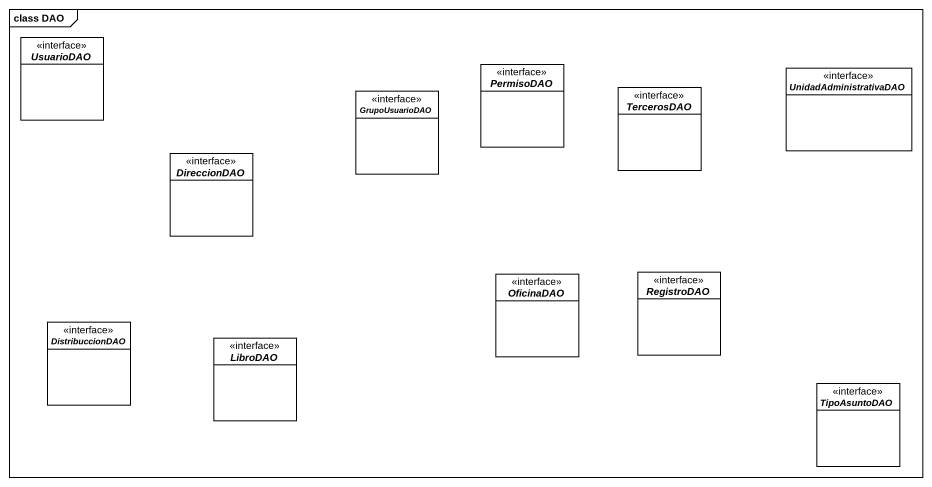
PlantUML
@startuml
mainframe class DAO
hide circle
hide empty members
interface UsuarioDAO <<interface>>
interface PermisoDAO <<interface>>
interface TercerosDAO <<interface>>
interface UnidadAdministrativaDAO <<interface>>
interface GrupoUsuarioDAO <<interface>>
interface DireccionDAO <<interface>>
interface OficinaDAO <<interface>>
interface RegistroDAO <<interface>>
interface DistribuccionDAO <<interface>>
interface LibroDAO <<interface>>
interface TipoAsuntoDAO <<interface>>
@enduml
